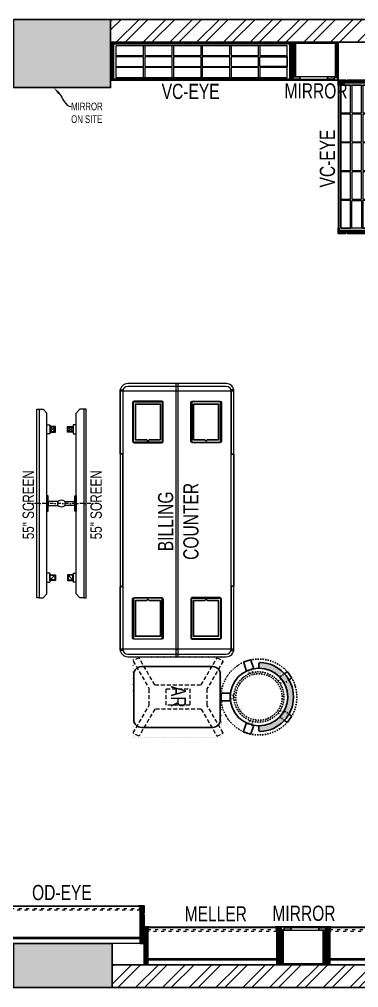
# Model space of a CAD drawing. Header units: feet. Extents: x 9573997 to 9587343, y -6771889 to -6765509.
# Drawn here: x 9580752 to 9582989, y -6771889 to -6765509 of the extents above; entities that cross this region are included whole.
import ezdxf
from ezdxf import colors
from ezdxf.entities.mleader import LeaderData, LeaderLine
from ezdxf.math import Vec2, Vec3

# ---------------------------------------------------------------- set-up
doc = ezdxf.new("R2010")
doc.units = ezdxf.units.FT
doc.header["$LTSCALE"] = 33
doc.header["$MEASUREMENT"] = 0
for name, pattern in [('ACAD_ISO03W100', [30, 12, -18]), ('DASHDOT2', [0.5, 0.25, -0.125, 0, -0.125]), ('DOT', [0.25, 0, -0.25]), ('HIDDEN2', [4.7624999999999975, 3.174999999999998, -1.587499999999999]), ('HIDDENX2', [0.75, 0.5, -0.25])]:
    doc.linetypes.add(name, pattern=pattern)
doc.layers.add('A-WALL', color=1, linetype='Continuous')
doc.layers.add('column', color=10, linetype='Continuous')
for name, color, linetype, lineweight in [('A-WALL HATCH', 251, 'Continuous', 5), ('column hatch', 5, 'Continuous', 0), ('HATCH', 9, 'Continuous', 9), ('LENS-TEXT', 31, 'Continuous', 5), ('LENS_DIMENSION', 193, 'Continuous', 0), ('LENS_TEXT', 31, 'Continuous', 5), ('LK-EQPMT', 3, 'Continuous', 18), ('LK-FF&E FLOOR', 1, 'Continuous', 9), ('LK-FF&E WALL', 1, 'Continuous', 9), ('LK-IT', 3, 'Continuous', 18), ('LN-ELEVATION-1', 81, 'Continuous', 25), ('LN-ELEVATION-2', 103, 'Continuous', 20), ('LN-ELEVATION-3', 125, 'Continuous', 18), ('LN-ELEVATION-4', 145, 'Continuous', 13), ('LN-HATCH', 251, 'Continuous', 0), ('PLANO-TXT', 252, 'Continuous', 5)]:
    doc.layers.add(name, color=color, linetype=linetype, lineweight=lineweight)
doc.styles.add('LK TXT', font='GILC____.TTF', dxfattribs={"height": 100})
doc.styles.get("Standard").update_dxf_attribs({"font": 'GILC____.TTF'})
pattern_1 = [(45, (4208834.246730669, 1706614.740126447), (-4.490128060534575, 4.490128060534575), [])]
pattern_2 = [(45, (4209134.246730668, 1706614.740126447), (-4.490128060534575, 4.490128060534575), [])]
pattern_3 = [(45, (7858054.083674966, 3504049.203216764), (-4.490128060534575, 4.490128060534575), [])]
pattern_4 = [(45, (7858558.917008298, 3503823.203216763), (-4.490128060534575, 4.490128060534575), [])]

# ---------------------------------------------------------------- blocks, each defined once
blk = doc.blocks.new('A$Cc8652d2b')
at = {"layer": 'A-WALL HATCH'}
h = blk.add_hatch(dxfattribs=at)
h.set_pattern_fill('ANSI32', color=256, scale=333)
h.set_pattern_definition([(45, (-4178442.682982177, 5460832.991610223), (-88.29995930067012, 88.29995930067012), []), (45, (-4178383.816342742, 5460832.991610223), (-88.29995930067012, 88.29995930067012), [])])
h.paths.add_polyline_path([(-12070, 150), (-6630, 150), (-6630, 0), (-12070, 0)])
h.paths.add_polyline_path([(-5980, 150), (-520, 150), (-520, 0), (-5980, 0)])
h.paths.add_polyline_path([(-150, 290), (0, 290), (0, 5960), (-150, 5960)])
h.paths.add_polyline_path([(-530, 6380), (-5990, 6380), (-5990, 6230), (-530, 6230)])
h.paths.add_polyline_path([(-6630, 6230), (-12090, 6230), (-12090, 6380), (-6630, 6380)])
at = {"layer": 'column hatch'}
h = blk.add_hatch(color=251, dxfattribs=at)
h.dxf.hatch_style = 1
h.paths.add_polyline_path([(-12090, 6380.000000000931), (-12550, 6380.000000000931), (-12550, 5440), (-12090, 5440)])
h.paths.add_polyline_path([(-12545, 285), (-12070, 285), (-12070, 0), (-12545, 0)])
h.paths.add_polyline_path([(-6630, 6380), (-5990, 6380), (-5990, 5930), (-6630, 5930)])
h.paths.add_polyline_path([(-6630, 290), (-5980, 290), (-5980, 0), (-6630, 0)])
h.paths.add_polyline_path([(-530, 6380), (0, 6380), (0, 5960), (-530, 5960)])
h.paths.add_polyline_path([(-519.9999999995343, 290), (0, 290), (0, 0), (-519.9999999995343, 0)])
at = {"layer": 'A-WALL'}
for points in [[(-530, 6380), (-5990, 6380), (-5990, 6230), (-530, 6230)], [(-5980, 150), (-520, 150), (-520, 0), (-5980, 0)]]:
    blk.add_lwpolyline(points, close=True, dxfattribs=at)
at = {"layer": 'column'}
for points in [[(-6630, 6380), (-5990, 6380), (-5990, 5930), (-6630, 5930)], [(-6630, 290), (-5980, 290), (-5980, 0), (-6630, 0)]]:
    blk.add_lwpolyline(points, close=True, dxfattribs=at)
blk = doc.blocks.new('JJ SH 900')
at = {"layer": 'LN-HATCH', "ltscale": 0.5}
h = blk.add_hatch(dxfattribs=at)
h.set_pattern_fill('ANSI31', color=256, scale=50)
h.set_pattern_definition([(45, (0, 0), (-4.419417382415921, 4.419417382415921), [])])
h.paths.add_polyline_path([(-911.7948143622632, 1.45519e-11), (-911.7948143622632, -189.9999999999854), (-905.7948143622637, -189.9999999999854), (-905.7948143622637, -199.9999999999854), (-911.7948143622632, -199.9999999999854), (-911.7948143622632, -243.9999999999855), (-886.7948143622632, -243.9999999999855), (-886.7948143622632, 1.45519e-11)])
h = blk.add_hatch(dxfattribs=at)
h.set_pattern_fill('ANSI31', color=256, scale=2)
h.set_pattern_definition(pattern_1)
h.paths.add_polyline_path([(-11.79481436226342, 1.45519e-11), (-11.79481436226342, -189.9999999999854), (-17.79481436226342, -189.9999999999854), (-17.79481436226342, -199.9999999999854), (-11.79481436226342, -199.9999999999854), (-11.79481436226342, -243.9999999999855), (-36.79481436226343, -243.9999999999855), (-36.79481436226343, 1.45519e-11)])
h = blk.add_hatch(dxfattribs=at)
h.set_pattern_fill('ANSI31', color=256, scale=2)
h.set_pattern_definition(pattern_2)
h.paths.add_polyline_path([(-36.79481436224887, -40), (-886.7948143622632, -39.99999999998546), (-886.7948143622632, -33.99999999998545), (-36.79481436224887, -34)])
h = blk.add_hatch(dxfattribs=at)
h.set_pattern_fill('ANSI31', color=256, scale=2)
h.set_pattern_definition(pattern_2)
h.paths.add_polyline_path([(-876.7948143622632, -243.9999999999855), (-876.7948143622632, -249.9999999999854), (-911.7948143622632, -249.9999999999854), (-911.7948143622632, -243.9999999999855)])
h = blk.add_hatch(dxfattribs=at)
h.set_pattern_fill('ANSI31', color=256, scale=2)
h.set_pattern_definition(pattern_1)
h.paths.add_polyline_path([(-46.79481436226342, -243.9999999999855), (-46.79481436226342, -249.9999999999854), (-11.79481436226342, -249.9999999999854), (-11.79481436226342, -243.9999999999855)])
at = {"layer": 'LN-ELEVATION-1', "ltscale": 0.5}
for points in [[(-911.7948143622632, 1.45519e-11), (-911.7948143622632, -189.9999999999854), (-905.7948143622637, -189.9999999999854), (-905.7948143622637, -199.9999999999854), (-911.7948143622632, -199.9999999999854), (-911.7948143622632, -243.9999999999855), (-886.7948143622632, -243.9999999999855), (-886.7948143622632, 1.45519e-11)], [(-11.79481436226342, 1.45519e-11), (-11.79481436226342, -189.9999999999854), (-17.79481436226342, -189.9999999999854), (-17.79481436226342, -199.9999999999854), (-11.79481436226342, -199.9999999999854), (-11.79481436226342, -243.9999999999855), (-36.79481436226343, -243.9999999999855), (-36.79481436226343, 1.45519e-11)], [(-36.79481436226343, -39.99999999998546), (-886.7948143622632, -39.99999999998546), (-886.7948143622632, -33.99999999998545), (-36.79481436226343, -33.99999999998545)], [(-876.7948143622632, -243.9999999999855), (-876.7948143622632, -249.9999999999854), (-911.7948143622632, -249.9999999999854), (-911.7948143622632, -243.9999999999855)], [(-46.79481436226342, -243.9999999999855), (-46.79481436226342, -249.9999999999854), (-11.79481436226342, -249.9999999999854), (-11.79481436226342, -243.9999999999855)]]:
    blk.add_lwpolyline(points, close=True, dxfattribs=at)
at = {"layer": 'LN-ELEVATION-3', "ltscale": 0.5}
for p, q in [((-886.7948143622632, 1.45519e-11), (-36.79481436226343, 1.45519e-11)), ((-876.7948143622632, -243.9999999999855), (-46.79481436226342, -243.9999999999855)), ((-46.79481436226342, -249.9999999999854), (-876.7948143622632, -249.9999999999854))]:
    blk.add_line(p, q, dxfattribs=at)
at = {"layer": 'LN-ELEVATION-4', "linetype": 'ACAD_ISO03W100', "ltscale": 0.05}
blk.add_lwpolyline([(-886.7948143622632, -219.9999999999854), (-36.79481436226343, -219.9999999999854), (-36.79481436226343, -231.9999999999855), (-886.7948143622632, -231.9999999999855)], close=True, dxfattribs=at)
blk = doc.blocks.new('VC HD 1200')
at = {"layer": 'LN-HATCH', "ltscale": 0.5}
h = blk.add_hatch(dxfattribs=at)
h.set_pattern_fill('ANSI31', color=256, scale=2)
h.set_pattern_definition([(45, (3760859.752907088, 1795248.935917533), (-4.490128060534575, 4.490128060534575), [])])
h.paths.add_polyline_path([(-1200, 250), (-1200, 60), (-1194, 60), (-1194, 50), (-1200, 50), (-1200, 6), (-1182, 6), (-1182, 250)])
h = blk.add_hatch(dxfattribs=at)
h.set_pattern_fill('ANSI31', color=256, scale=2)
h.set_pattern_definition(pattern_3)
h.paths.add_polyline_path([(0, 250), (0, 60), (-6, 60), (-6, 50), (0, 50), (0, 6), (-18, 6), (-18, 250)])
h = blk.add_hatch(dxfattribs=at)
h.set_pattern_fill('ANSI31', color=256, scale=2)
h.set_pattern_definition([(45, (7858047.083674965, 3504049.203216764), (-4.490128060534575, 4.490128060534575), [])])
h.paths.add_polyline_path([(-1165, 6), (-1165, 0), (-1200, 0), (-1200, 6)])
h = blk.add_hatch(dxfattribs=at)
h.set_pattern_fill('ANSI31', color=256, scale=2)
h.set_pattern_definition(pattern_3)
h.paths.add_polyline_path([(-28, 6), (-28, 0), (0, 0), (0, 6)])
at = {"layer": 'LN-ELEVATION-1', "ltscale": 0.5}
for points in [[(-1200, 250), (-1200, 60), (-1194, 60), (-1194, 50), (-1200, 50), (-1200, 6), (-1182, 6), (-1182, 250)], [(-18, 238), (-1182, 238), (-1182, 244), (-18, 244)], [(0, 250), (0, 60), (-6, 60), (-6, 50), (0, 50), (0, 6), (-18, 6), (-18, 250)], [(-1165, 6), (-1165, 0), (-1200, 0), (-1200, 6)], [(-35, 6), (-35, 0), (0, 0), (0, 6)]]:
    blk.add_lwpolyline(points, close=True, dxfattribs=at)
at = {"layer": 'LN-ELEVATION-3', "ltscale": 0.5}
for p, q in [((-1182, 250), (-18, 250)), ((-1165, 6), (-35, 6)), ((-35, 0), (-1165, 0))]:
    blk.add_line(p, q, dxfattribs=at)
for points in [[(-1165.000000000465, 226), (-35, 226), (-35, 18), (-1165.000000000465, 18)], [(-1165.000000000465, 226), (-983.3333333334886, 226), (-983.3333333334886, 162), (-1165.000000000465, 162)], [(-975.3333333334886, 226), (-793.6666666665112, 226), (-793.6666666665112, 162), (-975.3333333334886, 162)], [(-785.6666666665112, 226), (-603.9999999995342, 226), (-603.9999999995342, 162), (-785.6666666665112, 162)], [(-595.9999999995342, 226), (-414.3333333325572, 226), (-414.3333333325572, 162), (-595.9999999995342, 162)], [(-406.3333333325572, 226), (-224.6666666655801, 226), (-224.6666666655801, 162), (-406.3333333325572, 162)], [(-216.6666666655801, 226), (-34.99999999860302, 226), (-34.99999999860302, 162), (-216.6666666655801, 162)], [(-1165.000000000465, 90), (-983.3333333334886, 90), (-983.3333333334886, 154), (-1165.000000000465, 154)], [(-975.3333333334886, 154), (-793.6666666665112, 154), (-793.6666666665112, 90), (-975.3333333334886, 90)], [(-785.6666666665112, 154), (-603.9999999995342, 154), (-603.9999999995342, 90), (-785.6666666665112, 90)], [(-595.9999999995342, 154), (-414.3333333325572, 154), (-414.3333333325572, 90), (-595.9999999995342, 90)], [(-406.3333333325572, 154), (-224.6666666655801, 154), (-224.6666666655801, 90), (-406.3333333325572, 90)], [(-216.6666666655801, 154), (-34.99999999860302, 154), (-34.99999999860302, 90), (-216.6666666655801, 90)], [(-1165.000000000465, 82), (-983.3333333334886, 82), (-983.3333333334886, 18), (-1165.000000000465, 18)], [(-975.3333333334886, 82), (-793.6666666665112, 82), (-793.6666666665112, 18), (-975.3333333334886, 18)], [(-785.6666666665112, 82), (-603.9999999995342, 82), (-603.9999999995342, 18), (-785.6666666665112, 18)], [(-595.9999999995342, 82), (-414.3333333325572, 82), (-414.3333333325572, 18), (-595.9999999995342, 18)], [(-406.3333333325572, 82), (-224.6666666655801, 82), (-224.6666666655801, 18), (-406.3333333325572, 18)], [(-216.6666666655801, 82), (-34.99999999860302, 82), (-34.99999999860302, 18), (-216.6666666655801, 18)]]:
    blk.add_lwpolyline(points, close=True, dxfattribs=at)
blk = doc.blocks.new('MIRROR')
at = {"layer": 'LN-HATCH', "ltscale": 0.5}
h = blk.add_hatch(dxfattribs=at)
h.set_pattern_fill('ANSI31', color=256, scale=2)
h.set_pattern_definition([(45, (4060433.741624544, 1708720.786904081), (-4.490128060534575, 4.490128060534575), [])])
h.paths.add_polyline_path([(212.944788963403, 101.3407590774622), (230.944788963403, 101.3407590774622), (230.944788963403, -127.6592409225377), (212.944788963403, -127.6592409225377)])
h.paths.add_polyline_path([(230.944788963403, 95.34075907746227), (494.9447889634027, 95.34075907746227), (494.9447889634027, 101.3407590774622), (230.944788963403, 101.3407590774622)])
h.paths.add_polyline_path([(512.9447889634027, 101.3407590774622), (494.9447889634027, 101.3407590774622), (494.9447889634027, -127.6592409225377), (512.9447889634027, -127.6592409225377)])
at = {"layer": 'Defpoints'}
blk.add_lwpolyline([(512.9447889634027, 101.3407590774622), (212.944788963403, 101.3407590774622), (212.944788963403, -148.6592409225377), (512.9447889634027, -148.6592409225377)], close=True, dxfattribs=at)
at = {"layer": 'LN-ELEVATION-1'}
for points in [[(212.944788963403, 101.3407590774622), (230.944788963403, 101.3407590774622), (230.944788963403, -127.6592409225377), (212.944788963403, -127.6592409225377)], [(230.944788963403, 95.34075907746227), (494.9447889634027, 95.34075907746227), (494.9447889634027, 101.3407590774622), (230.944788963403, 101.3407590774622)], [(512.9447889634027, 101.3407590774622), (494.9447889634027, 101.3407590774622), (494.9447889634027, -127.6592409225377), (512.9447889634027, -127.6592409225377)], [(259.944788963403, -141.6592409225377), (259.944788963403, -127.6592409225377), (214.944788963403, -127.6592409225377), (214.944788963403, -148.6592409225377), (223.944788963403, -148.6592409225377), (223.944788963403, -147.1592409225377), (216.444788963403, -147.1592409225377), (216.444788963403, -141.6592409225377)], [(442.944788963403, -141.6592409225377), (442.944788963403, -127.6592409225377), (487.9447889634028, -127.6592409225377), (487.9447889634028, -148.6592409225377), (478.9447889634026, -148.6592409225377), (478.9447889634026, -147.1592409225377), (486.4447889634027, -147.1592409225377), (486.4447889634027, -141.6592409225377)], [(504.944788963403, -148.6592409225377), (504.944788963403, -147.1592409225377), (509.444788963403, -147.1592409225377), (509.444788963403, -129.1592409225377), (487.9447889634028, -129.1592409225377), (487.9447889634028, -127.6592409225377), (510.9447889634028, -127.6592409225377), (510.9447889634028, -148.6592409225377)]]:
    blk.add_lwpolyline(points, close=True, dxfattribs=at)
at = {"layer": 'LN-ELEVATION-2', "color": 4, "lineweight": 0}
blk.add_lwpolyline([(216.444788963403, -141.6592409225377), (486.4447889634027, -141.6592409225377), (486.4447889634027, -147.1592409225377), (216.444788963403, -147.1592409225377)], close=True, dxfattribs=at)
at = {"layer": 'LN-ELEVATION-2'}
blk.add_lwpolyline([(259.944788963403, -141.6592409225377), (442.944788963403, -141.6592409225377), (442.944788963403, -127.6592409225377), (259.944788963403, -127.6592409225377)], close=True, dxfattribs=at)
at = {"layer": 'LN-ELEVATION-4', "ltscale": 0.5}
blk.add_line((478.9447889634026, -148.6592409225377), (223.944788963403, -148.6592409225377), dxfattribs=at)
blk = doc.blocks.new('VC HD 1010')
at = {"layer": 'LN-HATCH', "ltscale": 0.5}
h = blk.add_hatch(dxfattribs=at)
h.set_pattern_fill('ANSI31', color=256, scale=2)
h.set_pattern_definition([(45, (3761554.586240421, 1795022.935917533), (-4.490128060534575, 4.490128060534575), [])])
h.paths.add_polyline_path([(-505.166666666977, 24), (-505.166666666977, -166), (-499.1666666669771, -166), (-499.1666666669771, -176), (-505.166666666977, -176), (-505.166666666977, -220), (-487.1666666669772, -220), (-487.1666666669772, 24)])
h = blk.add_hatch(dxfattribs=at)
h.set_pattern_fill('ANSI31', color=256, scale=2)
h.set_pattern_definition(pattern_4)
h.paths.add_polyline_path([(504.8333333330228, 24), (504.8333333330228, -166), (498.8333333330228, -166), (498.8333333330228, -176), (504.8333333330228, -176), (504.8333333330228, -220), (486.8333333330228, -220), (486.8333333330228, 24)])
h = blk.add_hatch(dxfattribs=at)
h.set_pattern_fill('ANSI31', color=256, scale=2)
h.set_pattern_definition([(45, (7858741.917008297, 3503823.203216763), (-4.490128060534575, 4.490128060534575), [])])
h.paths.add_polyline_path([(-470.1666666669772, -220), (-470.1666666669772, -226), (-505.166666666977, -226), (-505.166666666977, -220)])
h = blk.add_hatch(dxfattribs=at)
h.set_pattern_fill('ANSI31', color=256, scale=2)
h.set_pattern_definition(pattern_4)
h.paths.add_polyline_path([(476.8333333330228, -220), (476.8333333330228, -226), (511.8333333330228, -226), (511.8333333330228, -220)])
at = {"layer": 'LN-ELEVATION-1', "ltscale": 0.5}
for points in [[(-505.166666666977, 24), (-505.166666666977, -166), (-499.1666666669771, -166), (-499.1666666669771, -176), (-505.166666666977, -176), (-505.166666666977, -220), (-487.1666666669772, -220), (-487.1666666669772, 24)], [(486.8333333330228, 12), (-487.1666666669772, 12), (-487.1666666669772, 18), (486.8333333330228, 18)], [(504.8333333330228, 24), (504.8333333330228, -166), (498.8333333330228, -166), (498.8333333330228, -176), (504.8333333330228, -176), (504.8333333330228, -220), (486.8333333330228, -220), (486.8333333330228, 24)], [(-470.1666666669772, -220), (-470.1666666669772, -226), (-505.166666666977, -226), (-505.166666666977, -220)], [(469.8333333330228, -220), (469.8333333330228, -226), (504.8333333330228, -226), (504.8333333330228, -220)]]:
    blk.add_lwpolyline(points, close=True, dxfattribs=at)
at = {"layer": 'LN-ELEVATION-2', "ltscale": 0.5}
blk.add_lwpolyline([(470.1666666674428, 0), (-470.1666666674428, 0), (-470.1666666674428, -208), (470.1666666674428, -208)], close=True, dxfattribs=at)
at = {"layer": 'LN-ELEVATION-3', "ltscale": 0.5}
for p, q in [((-487.1666666669772, 24), (486.8333333330228, 24)), ((-470.1666666669772, -220), (469.8333333330228, -220)), ((469.8333333330228, -226), (-470.1666666669772, -226))]:
    blk.add_line(p, q, dxfattribs=at)
for points in [[(-470.1666666674428, 0), (-288.5000000004657, 0), (-288.5000000004657, -64), (-470.1666666674428, -64)], [(-280.5000000004657, 0), (-98.83333333348855, 0), (-98.83333333348855, -64), (-280.5000000004657, -64)], [(-90.83333333348855, 0), (90.83333333348855, 0), (90.83333333348855, -64), (-90.83333333348855, -64)], [(98.83333333348855, 0), (280.5000000004657, 0), (280.5000000004657, -64), (98.83333333348855, -64)], [(288.5000000004657, 0), (470.1666666674428, 0), (470.1666666674428, -64), (288.5000000004657, -64)], [(-470.1666666674428, -136), (-288.5000000004657, -136), (-288.5000000004657, -72), (-470.1666666674428, -72)], [(-280.5000000004657, -72), (-98.83333333348855, -72), (-98.83333333348855, -136), (-280.5000000004657, -136)], [(-90.83333333348855, -72), (90.83333333348855, -72), (90.83333333348855, -136), (-90.83333333348855, -136)], [(98.83333333348855, -72), (280.5000000004657, -72), (280.5000000004657, -136), (98.83333333348855, -136)], [(288.5000000004657, -72), (470.1666666674428, -72), (470.1666666674428, -136), (288.5000000004657, -136)], [(-470.1666666674428, -144), (-288.5000000004657, -144), (-288.5000000004657, -208), (-470.1666666674428, -208)], [(-280.5000000004657, -144), (-98.83333333348855, -144), (-98.83333333348855, -208), (-280.5000000004657, -208)], [(-90.83333333348855, -144), (90.83333333348855, -144), (90.83333333348855, -208), (-90.83333333348855, -208)], [(98.83333333348855, -144), (280.5000000004657, -144), (280.5000000004657, -208), (98.83333333348855, -208)], [(288.5000000004657, -144), (470.1666666674428, -144), (470.1666666674428, -208), (288.5000000004657, -208)]]:
    blk.add_lwpolyline(points, close=True, dxfattribs=at)
blk = doc.blocks.new('I-PAD Frame')
at = {"color": 3, "linetype": 'Continuous'}
blk.add_lwpolyline([(357868.7410323084, -232321.1361381283), (358122.7410323085, -232321.1361381283, 0.4142135623713902), (358132.7410323086, -232311.1361381283), (358132.7410323086, -232129.1361381283, 0.4142135623713902), (358122.7410323085, -232119.1361381283), (357868.7410323084, -232119.1361381283, 0.4142135623713902), (357858.7410323085, -232129.1361381283), (357858.7410323085, -232311.1361381283, 0.4142135623713902)], format="xyb", close=True, dxfattribs=at)
at = {"color": 3, "linetype": 'Continuous', "lineweight": 25}
blk.add_lwpolyline([(358113.2410323085, -232229.6755301424), (358113.2410323085, -232302.1361381283), (357878.2410323086, -232302.1361381283), (357878.2410323086, -232138.1361381283), (358113.2410323085, -232138.1361381283), (358113.2410323085, -232210.5967461141, 0.3275382217372251), (358114.6410323081, -232212.5046245168, -0.733799385757267), (358114.6410323086, -232227.7676517396, 0.3275382217372252)], format="xyb", close=True, dxfattribs=at)
blk = doc.blocks.new('Billing Counter 1800')
at = {"color": 5, "linetype": 'HIDDENX2', "ltscale": 0.025}
for p, q in [((-849.9999978118577, -374.9978339364752), (-850.0000002956948, 375)), ((849.9999976539983, -374.9978339364752), (850.0000001378356, 375))]:
    blk.add_line(p, q, dxfattribs=at)
at = {"color": 0, "linetype": 'Continuous'}
for p, q in [((850, 375), (-850, 375)), ((900, -325), (900, 325)), ((-850, -375), (850, -375))]:
    blk.add_line(p, q, dxfattribs=at)
at = {"color": 2, "linetype": 'Continuous'}
blk.add_line((849, -375), (849.9999976539983, -374.9978339364752), dxfattribs=at)
at = {"color": 2, "linetype": 'HIDDENX2', "ltscale": 0.025}
for points in [[(-857.9999984272289, 375), (-437.4115580061916, 375), (-437.4115580851212, 358), (-857.9999985061586, 358)], [(435.3333326776046, 375), (-435.2551077436656, 375), (-435.2551076647359, 358), (435.3333327565342, 358)], [(437.3333327565342, 375), (857.9217731775715, 375), (857.9217730986419, 358), (437.3333326776046, 358)], [(-857.9999984272289, -375), (-437.4115580061916, -375), (-437.4115580851212, -358), (-857.9999985061586, -358)], [(435.3333326776046, -375), (-435.2551077436656, -375), (-435.2551076647359, -358), (435.3333327563014, -358)], [(437.3333327563013, -375), (857.9217731775715, -375), (857.9217730986419, -358), (437.3333326776046, -358)]]:
    blk.add_lwpolyline(points, close=True, dxfattribs=at)
at = {"color": 5, "linetype": 'Continuous'}
for points in [[(-780.9166655030566, 97.25000000000001), (-513.9166655030567, 97.25000000000001), (-513.9166655030567, 286.25), (-780.9166655030566, 286.25)], [(780.9166655030566, 97.25000000000001), (513.9166655030567, 97.25000000000001), (513.9166655030567, 286.25), (780.9166655030566, 286.25)], [(-780.9166655030566, -97.25000000000001), (-513.9166655030567, -97.25000000000001), (-513.9166655030567, -286.25), (-780.9166655030566, -286.25)], [(780.9166655030566, -97.25000000000001), (513.9166655030567, -97.25000000000001), (513.9166655030567, -286.25), (780.9166655030566, -286.25)]]:
    blk.add_lwpolyline(points, close=True, dxfattribs=at)
at = {"color": 5, "linetype": 'HIDDENX2', "ltscale": 0.025}
blk.add_lwpolyline([(850, 8.5), (-850, 8.5), (-850, -8.5), (850, -8.5)], close=True, dxfattribs=at)
at = {"color": 0, "linetype": 'Continuous'}
for centre, radius, start, end in [((-850, 325), 50.0000000000291, 90, 180), ((849.999999999767, 325), 50.00000000005822, 0, 90), ((849.999999999767, -325), 50.0000000000291, 270, 0)]:
    blk.add_arc(centre, radius, start, end, dxfattribs=at)
at = {"layer": 'LN-ELEVATION-2'}
blk.add_line((-900, 325), (-900, -325), dxfattribs=at)
for points in [[(850, 375), (-850, 375, 0.4142135623725836), (-900, 325), (-900, -325, 0.4142135623725836), (-850, -375), (850, -375, 0.4142135623725837), (900, -325), (900, 325, 0.4142135623725836)], [(850, 357), (-850, 357, 0.4142135623730951), (-882, 325), (-882, -325, 0.4142135623730951), (-850, -357), (850, -357, 0.4142135623730951), (882, -325), (882, 325, 0.4142135623730951)]]:
    blk.add_lwpolyline(points, format="xyb", close=True, dxfattribs=at)
blk.add_lwpolyline([(-900, -8.5), (900, -8.5), (900, 8.5), (-900, 8.5)], close=True, dxfattribs=at)
blk.add_arc((-850, -325), 50.00000000005822, 180, 270, dxfattribs=at)
at = {"color": 2, "linetype": 'Continuous', "xscale": -1, "rotation": 180}
blk.add_blockref('I-PAD Frame', (-358643.1576978308, -232028.3861380983), dxfattribs=at)
at = {"color": 2, "linetype": 'Continuous', "rotation": 180}
blk.add_blockref('I-PAD Frame', (358643.1576977922, -232028.3861381579), dxfattribs=at)
at = {"color": 2, "linetype": 'Continuous'}
blk.add_blockref('I-PAD Frame', (-358643.1576978113, 232028.3861381281), dxfattribs=at)
at = {"color": 2, "linetype": 'Continuous', "xscale": -1}
blk.add_blockref('I-PAD Frame', (358643.1576978117, 232028.3861381281), dxfattribs=at)
at = {"layer": 'LENS-TEXT', "color": 0, "linetype": 'Continuous', "ltscale": 3, "insert": (-7.865375894587486, -8.871815700083971), "char_height": 100, "attachment_point": 5, "style": 'LK TXT'}
blk.add_mtext_dynamic_manual_height_columns('BILLING COUNTER', width=353.0555573365615, gutter_width=0.5, heights=[0], dxfattribs=at)
blk = doc.blocks.new('AR')
at = {"layer": 'LN-ELEVATION-2', "linetype": 'DOT', "lineweight": 25}
blk.add_lwpolyline([(0, 13.41378593863919), (530, 13.41378593863919), (530, 593.4137859386392), (0, 593.4137859386392)], close=True, dxfattribs=at)
at = {"layer": 'LN-ELEVATION-2', "lineweight": 25}
blk.add_lwpolyline([(465, 68.22063546301797), (465, 538.2206354630179, 0.4142135623730951), (415, 588.2206354630177), (115, 588.2206354630177, 0.4142135623730951), (65, 538.2206354630179), (65, 68.22063546301797, 0.4142135623730951), (115, 18.22063546301797), (415, 18.22063546301797, 0.4142135623730951)], format="xyb", close=True, dxfattribs=at)
at = {"layer": 'LN-ELEVATION-4', "linetype": 'HIDDEN2', "ltscale": 0.25}
for points in [[(185.8456009030342, 448.8780772723258), (5.888936847448348, 554.0078910568263), (28.48512306064368, 593.350836840691), (211.0874861851335, 486.6754184374586)], [(344.154399111867, 448.8780772762837), (524.1110631600021, 554.0078910947777), (501.5148769393563, 593.3508368753828), (318.9125138223171, 486.6754184374586)], [(185.8456009030342, 144.472759603057), (185.8456009030342, 448.8780772723258)], [(211.0874861851335, 486.6754184376913), (318.9125138223171, 486.6754184376913)], [(344.154399111867, 448.8780772762837), (344.154399111867, 144.4727595990989)], [(185.8456009030342, 144.472759603057), (5.888936847448348, 39.34294581855647), (28.48512306064368, 3.46917659e-08), (211.0874861851335, 106.6754184379242)], [(344.154399111867, 144.4727595990989), (524.1110631600021, 39.34294578060508), (501.5148769393563, 0), (318.9125138223171, 106.6754184379242)], [(318.9125138223171, 106.6754184376914), (211.0874861851335, 106.6754184376914)]]:
    blk.add_lwpolyline(points, dxfattribs=at)
blk.add_lwpolyline([(210.8456009030342, 373.9866790841333), (319.154399111867, 373.9866790841333), (319.154399111867, 219.3641577917151), (210.8456009030342, 219.3641577917151)], close=True, dxfattribs=at)
blk = doc.blocks.new('DR STOOL')
at = {"layer": 'HATCH'}
h = blk.add_hatch(dxfattribs=at)
h.set_pattern_fill('ANSI36', color=250, angle=-90.00000000000001)
h.set_pattern_definition([(315, (-227.8099174643867, 917.3997257252777), (6.173926083235043, -1.683798022700468), [7.9375, -1.587499999999999, 0, -1.587499999999999])])
edge = h.paths.add_edge_path()
edge.add_line((-190.0000000041909, 4.511094e-10), (-218.6899174675346, 4.511094e-10))
edge.add_arc((-218.6899174670689, 9.120000000388245), 9.119999999940092, 177.6119845363388, 269.9999999996136, ccw=False)
edge.add_arc((-1.8626451e-09, 3.565219e-10), 228.000000002257, 2.3880154632688004, 177.6119845367313, ccw=False)
edge.add_arc((218.6899174633436, 9.120000000497384), 9.120000000051716, -90.00000000034493, 2.3880154629299, ccw=False)
edge.add_line((218.6899174633436, 4.511094e-10), (190, 4.511094e-10))
edge.add_arc((-1.8626451e-09, 4.511094e-10), 190.000000001979, -1.27e-14, 180)
at = {"layer": 'LN-ELEVATION-1', "color": 1, "ltscale": 100}
for p, q in [((-128.6221585394814, 215.4841044476634), (-165.2704676063731, 189.0243927398114)), ((-124.7228340068832, 214.8545704018979), (-128.6221585394814, 215.4841044476634)), ((-112.6981821293011, 198.1996966340157), (-124.7228340068832, 214.8545704018979)), ((124.7553772013634, 214.9803744515593), (112.5488144652918, 198.2845540212292)), ((128.7014972954057, 215.5933048763618), (124.7553772013634, 214.9803744515593)), ((128.7014972954057, 215.5933048763618), (124.7553772013634, 214.9803744515593)), ((165.1911288509145, 188.915192311113), (128.7014972954057, 215.5933048763618)), ((165.1911288509145, 188.915192311113), (128.7014972954057, 215.5933048763618)), ((-165.2704676063731, 189.0243927398114), (-165.9069543029182, 185.0820035930228)), ((-165.9069543029182, 185.0820035930228), (-153.8003208162263, 168.3135803133482)), ((153.6734594982117, 168.4294150282658), (165.7973639420234, 185.0121775862135)), ((165.7973639420234, 185.0121775862135), (165.1911288509145, 188.915192311113)), ((165.7973639420234, 185.0121775862135), (165.1911288509145, 188.915192311113)), ((-242.9550312487409, -52.24013893969095), (-244.7482102331705, -55.75945052818861)), ((-244.7482102331705, -55.75945052818861), (-230.7800458371639, -98.74904560100549)), ((-191.2928382232785, -35.45407700946089), (-242.9550312487409, -52.24013893969095)), ((-187.9259491492994, -37.1695928365807), (-191.2928382232785, -35.45407700946089)), ((-184.1424400564283, -48.81403796559607), (-187.9259491492994, -37.1695928365807)), ((188.0651108901948, -36.96233201187715), (184.0504167033359, -49.19388854173303)), ((191.3981811110861, -35.27656588272658), (188.0651108901948, -36.96233201187715)), ((243.0100176925771, -52.21682526778022), (191.3981811110861, -35.27656588272658)), ((230.715890809428, -98.7280946081737), (244.8123673382215, -55.78040257930116)), ((244.8123673382215, -55.78040257930116), (243.0100176925771, -52.21682526778022)), ((-230.7800458371639, -98.74904560100549), (-227.2218665438704, -100.5620286722478)), ((-227.2218665438704, -100.5620286722478), (-175.5596735184081, -83.7759667420105)), ((-173.8639617776498, -80.4479453730819), (-177.8421125086024, -68.2044548037811)), ((-175.5596735184081, -83.7759667420105), (-173.8639617776498, -80.4479453730819)), ((177.6922140880488, -68.56540505095472), (173.8739495249465, -80.1985000452405)), ((173.8739495249465, -80.1985000452405), (175.5794035866856, -83.5704969359358)), ((175.5794035866856, -83.5704969359358), (227.1912401677109, -100.5107563209894)), ((227.1912401677109, -100.5107563209894), (230.715890809428, -98.7280946081737)), ((-22.72193054761737, -190.2142363802995), (-25.39390889601782, -192.886214728569)), ((-10.47823652112856, -190.2142363802995), (-22.72193054761737, -190.2142363802995)), ((22.78362171910703, -190.2142363802995), (9.910054048988968, -190.2142363802995)), ((25.42475448176265, -192.8553691428751), (22.78362171910703, -190.2142363802995)), ((-25.39390889601782, -192.886214728569), (-25.39390889601782, -247.2070584567482)), ((-25.39390889601782, -247.2070584567482), (-22.60096735274419, -250)), ((-22.60096735274419, -250), (22.60096735274419, -250)), ((22.60096735274419, -250), (25.42475448176265, -247.1762128710543)), ((25.42475448176265, -247.1762128710543), (25.42475448176265, -192.8553691428751))]:
    blk.add_line(p, q, dxfattribs=at)
at = {"layer": 'LN-ELEVATION-1', "linetype": 'DASHDOT2'}
for p, q in [((-92.92521573789418, 170.8129362839827), (-112.6981821293011, 198.1996966340157)), ((112.5488144652918, 198.2845540212292), (92.69529851106927, 171.1294289919315)), ((-153.8003208162263, 168.3135803133482), (-134.1093360339291, 141.0403694751003)), ((-134.1093360339291, 141.0403694751003), (-130.4219571123831, 140.4450534014686)), ((-130.4219571123831, 140.4450534014686), (-119.9844727469608, 147.9808124662595)), ((-119.9844727469608, 147.9808124662595), (-105.3687285655178, 126.9741353208374)), ((-103.4542870586738, 159.9154408004979), (-93.52748446213081, 167.0824927485227)), ((-88.15393704269081, 139.4771787207864), (-103.4542870586738, 159.9154408004979)), ((-93.52748446213081, 167.0824927485227), (-92.92521573789418, 170.8129362839827)), ((103.6608748426661, 159.8406005539291), (88.19885099539533, 139.4487815762331)), ((92.69529851106927, 171.1294289919315), (93.26858203159645, 167.4385604566923)), ((93.26858203159645, 167.4385604566923), (103.6608748426661, 159.8406005539291)), ((105.4096150295809, 126.94019481352), (120.1194891873747, 147.8074627162714)), ((120.1194891873747, 147.8074627162714), (130.0033113472163, 140.5812532722048)), ((130.0033113472163, 140.5812532722048), (133.7372852512635, 141.1612321265929)), ((133.7372852512635, 141.1612321265929), (153.6734594982117, 168.4294150282658)), ((-159.954806596972, -40.49024384317454), (-184.1424400564283, -48.81403796559607)), ((-177.8421125086024, -68.2044548037811), (-153.4148110738024, -60.73628028803068)), ((153.3006618716754, -61.02382378749462), (177.6922140880488, -68.56540505095472)), ((184.0504167033359, -49.19388854173303), (159.8786162491887, -40.79004861696012)), ((-10.92024635523557, -164.6382343793375), (-10.47823652112856, -190.2142363802995)), ((9.910054048988968, -190.2142363802995), (10.35584833659231, -164.674698740353))]:
    blk.add_line(p, q, dxfattribs=at)
at = {"layer": 'LN-ELEVATION-1', "color": 1, "ltscale": 100}
blk.add_lwpolyline([(-190.0000000023283, 0), (-218.6899174656719, 0, -0.4264743413925903), (-227.8019973598421, 9.5, -0.959166304662544), (227.8019973593764, 9.5, -0.4264743413925903), (218.6899174647406, 0), (190.0000000013969, 0)], format="xyb", dxfattribs=at)
at = {"layer": 'LN-ELEVATION-1', "linetype": 'DASHDOT2'}
for radius in [250, 165, 153]:
    blk.add_circle((0, 0), radius, dxfattribs=at)
at = {"layer": 'LN-ELEVATION-1', "color": 1, "ltscale": 100}
blk.add_circle((0, 0), 190, dxfattribs=at)
blk = doc.blocks.new('55INCH')
at = {"layer": 'LK-EQPMT', "ltscale": 12}
for p, q in [((2111558.8162113, 1135690.450573809), (2111583.24744553, 1135690.450467438)), ((2111583.24744553, 1135690.450467438), (2111607.67857339, 1135666.019126837)), ((2111607.678786132, 1134473.881595297), (2111607.67857339, 1135666.019126837)), ((2111607.678233332, 1135587.915183341), (2111627.204219206, 1135587.915098327)), ((2111627.204219206, 1135587.915098327), (2111627.203964163, 1135529.337140705)), ((2111627.203964163, 1135529.337140705), (2111607.67797829, 1135529.337225719)), ((2111627.205367106, 1134610.5634114), (2111607.679381233, 1134610.563496414)), ((2111627.205367106, 1134610.5634114), (2111627.205112064, 1134551.985453778)), ((2111607.679126189, 1134551.985538793), (2111627.205112064, 1134551.985453778)), ((2111558.8162113, 1134449.45057381), (2111583.247445532, 1134449.450467438)), ((2111583.247445532, 1134449.450467438), (2111607.678786132, 1134473.881595297))]:
    blk.add_line(p, q, dxfattribs=at)
at = {"layer": 'LK-EQPMT'}
for p, q in [((2111661.614206139, 1135573.919317673), (2111631.027374502, 1135543.33275238)), ((2111661.614072967, 1135543.332619208), (2111631.027507674, 1135573.919450845)), ((2111661.615356252, 1134597.075782953), (2111631.028524615, 1134566.48921766))]:
    blk.add_line(p, q, dxfattribs=at)
at = {"layer": 'LK-EQPMT', "ltscale": 12}
blk.add_lwpolyline([(2111542.593620929, 1135690.450644441), (2111558.8162113, 1135690.450573809), (2111558.8162113, 1134449.45057381), (2111542.593620929, 1134449.450644441)], close=True, dxfattribs=at)
at = {"layer": 'LK-EQPMT'}
for points in [[(2111627.204187012, 1135577.742804799), (2111627.204020548, 1135539.509431718), (2111665.437393629, 1135539.509265254), (2111665.437560093, 1135577.742638335)], [(2111631.027507674, 1135573.919450845), (2111631.027374502, 1135543.33275238), (2111661.614072967, 1135543.332619208), (2111661.614206139, 1135573.919317673)], [(2111627.20517066, 1134562.665896998), (2111627.205337125, 1134600.89927008), (2111665.438710206, 1134600.899103615), (2111665.438543742, 1134562.665730534)], [(2111631.028524615, 1134566.48921766), (2111631.028657786, 1134597.075916125), (2111661.615356252, 1134597.075782953), (2111661.61522308, 1134566.489084489)]]:
    blk.add_lwpolyline(points, close=True, dxfattribs=at)

msp = doc.modelspace()

# ---------------------------------------------------------------- linework, layer by layer
at = {"layer": 'LK-IT', "color": 1, "linetype": 'DASHDOT2', "ltscale": 3}
msp.add_line((9581273.866944125, -6768698.693951409), (9580784.84996721, -6768698.693951409), dxfattribs=at)
at = {"layer": 'LK-IT'}
for points in [[(9580931.943512267, -6768648.693951409), (9580931.943512267, -6768748.693951409), (9580941.943512268, -6768748.693951409), (9580941.943512268, -6768648.693951409)], [(9581126.773399064, -6768648.693951409), (9581126.773399064, -6768748.693951409), (9581116.773399064, -6768748.693951409), (9581116.773399064, -6768648.693951409)]]:
    msp.add_lwpolyline(points, close=True, dxfattribs=at)
for points in [[(9581007.70782057, -6768686.19395141), (9580941.943512268, -6768686.19395141), (9580941.943512268, -6768711.193951409), (9581007.70782057, -6768711.193951409, -0.26794919244356), (9581007.70782057, -6768686.19395141, 0.9999999999999998)], [(9581051.00909076, -6768686.19395141), (9581116.773399064, -6768686.19395141), (9581116.773399064, -6768711.193951409), (9581051.00909076, -6768711.193951409, 0.26794919244356), (9581051.00909076, -6768686.19395141, -0.9999999999999998)]]:
    msp.add_lwpolyline(points, format="xyb", dxfattribs=at)
at = {"layer": 'LK-IT', "color": 1}
msp.add_circle((9581029.358455665, -6768698.693951409), 25, dxfattribs=at)

# ---------------------------------------------------------------- block references
at = {"layer": 'LENS_DIMENSION'}
msp.add_blockref('A$Cc8652d2b', (9587343.434826013, -6771888.693951409), dxfattribs=at)
at = {"layer": 'LK-FF&E FLOOR'}
for name, p, rotation in [('Billing Counter 1800', (9581791.097378913, -6768808.69395141), 90), ('AR', (9582094.511164855, -6770238.69395141), 90.00000000000003)]:
    msp.add_blockref(name, p, dxfattribs=dict(at, rotation=rotation))
at = {"layer": 'LK-FF&E FLOOR', "xscale": -1, "rotation": 270}
msp.add_blockref('DR STOOL', (9582331.097378919, -6769973.693951409), dxfattribs=at)
at = {"layer": 'LK-FF&E WALL', "xscale": -1}
msp.add_blockref('VC HD 1200', (9581353.434826013, -6765908.693951409), dxfattribs=at)
at = {"layer": 'LK-FF&E WALL'}
msp.add_blockref('MIRROR', (9582340.490037048, -6765760.034710487), dxfattribs=at)
at = {"layer": 'LK-FF&E WALL', "xscale": -1, "rotation": 270}
msp.add_blockref('VC HD 1010', (9583079.43482601, -6766413.527284742), dxfattribs=at)
at = {"layer": 'LK-FF&E WALL', "rotation": 180}
for name, p in [('JJ SH 900', (9580661.640011651, -6771598.69395141)), ('JJ SH 900', (9581561.640011651, -6771738.693951408)), ('MIRROR', (9582986.37961498, -6771637.353192333)), ('JJ SH 900', (9582761.640011655, -6771738.69395141))]:
    msp.add_blockref(name, p, dxfattribs=at)
at = {"layer": 'LK-IT'}
msp.add_blockref('55INCH', (7469324.264834734, -7903768.64459585), dxfattribs=at)
at = {"layer": 'LK-IT', "xscale": -1}
msp.add_blockref('55INCH', (11692734.45207659, -7903768.64459585), dxfattribs=at)

# ---------------------------------------------------------------- texts
at = {"layer": 'LENS-TEXT', "color": 0, "linetype": 'Continuous', "ltscale": 3, "char_height": 75, "width": 783.9636358173434, "attachment_point": 5, "rotation": 89.99999999999993, "style": 'LK TXT'}
for insert in [(9580811.142396191, -6768707.156294901), (9581258.14239619, -6768707.156294901)]:
    msp.add_mtext('\\pt225;55" SCREEN', dxfattribs=dict(at, insert=insert))
at = {"layer": 'LENS-TEXT', "color": 0, "linetype": 'Continuous', "ltscale": 3, "insert": (9581800.581822973, -6769972.036914502), "char_height": 100, "attachment_point": 5, "rotation": 270, "style": 'LK TXT'}
msp.add_mtext_dynamic_manual_height_columns('AR', width=237.4408088319178, gutter_width=12.5, heights=[0], dxfattribs=at)
at = {"layer": 'LENS_TEXT', "linetype": 'Continuous', "ltscale": 3, "char_height": 100, "width": 324.4738372093023, "attachment_point": 5, "style": 'LK TXT'}
for insert in [(9582707.60810462, -6765980.815192891, -23744.04052932372), (9582628.083935983, -6771399.308022217, -23744.04052932372)]:
    msp.add_mtext('{\\C7;MIRROR}', dxfattribs=dict(at, insert=insert))
at = {"layer": 'PLANO-TXT', "linetype": 'Continuous', "ltscale": 3, "char_height": 100, "width": 149.546511627907, "attachment_point": 5, "style": 'LK TXT'}
for s, insert in [('VC-EYE', (9581880.934717458, -6765984.109446813, -23744.04052932372)), ('OD-EYE', (9581031.854033025, -6771262.602276139, -23744.04052932372)), ('MELLER', (9582046.37532843, -6771402.602276138, -23744.04052932372))]:
    msp.add_mtext(s, dxfattribs=dict(at, insert=insert))
at = {"layer": 'PLANO-TXT', "linetype": 'Continuous', "ltscale": 3, "insert": (9582783.30607047, -6766425.425087141, -23744.04052932372), "char_height": 100, "width": 149.546511627907, "attachment_point": 5, "rotation": 89.9999999995049, "style": 'LK TXT'}
msp.add_mtext('VC-EYE', dxfattribs=at)

# ---------------------------------------------------------------- leaders
at = {"layer": 'LENS-TEXT', "color": 7}
ml = msp.add_multileader_mtext('Standard', dxfattribs=at)
ml.set_content('\\pxqj,t3;{\\C0;MIRROR ON SITE}', color=1)
ml.set_leader_properties(color=256, linetype='ByLayer', lineweight=-1)
ml.build(insert=Vec2(0, 0))
ml.multileader.update_dxf_attribs({"leader_type": 2, "dogleg_length": 0.36, "arrow_head_size": 50})
ctx = ml.context
ctx.base_point, ctx.char_height, ctx.arrow_head_size, ctx.landing_gap_size, ctx.plane_origin, ctx.plane_x_axis, ctx.plane_y_axis = Vec3(9581093.04565254, -6766082.821332524, -23744.04052932372), 50, 50, 0.09, Vec3(9581932.10528004, -6765620.229380651, -23744.04052932372), Vec3(1, 1.5866e-12), Vec3(-1.5866e-12, 1)
notes = []
notes.append((ctx, [(1, (1, 1, 0), (9581092.685652543, -6766082.821332524, -23744.04052932372), (1, 1.5866e-12), 0.36, [(0, [(9580978.571887298, -6765958.69395141, -23744.04052932372)], 0, [])])]))
ctx.mtext.insert, ctx.mtext.text_direction, ctx.mtext.rotation, ctx.mtext.width, ctx.mtext.flow_direction = Vec3(9581093.13565254, -6766057.494297641, -23744.04052932372), Vec3(1, 1.5866e-12), 1.5866e-12, 237.2605896616587, 5
for ctx, leaders in notes:
    for number, flags, end, landing, length, lines in leaders:
        leader = LeaderData()
        leader.index, (leader.has_last_leader_line, leader.has_dogleg_vector, leader.attachment_direction) = number, flags
        leader.last_leader_point, leader.dogleg_vector, leader.dogleg_length = Vec3(end), Vec3(landing), length
        for number, points, colour, breaks in lines:
            line = LeaderLine()
            line.index, line.vertices, line.color, line.breaks = number, Vec3.list(points), colors.encode_raw_color(colour), breaks
            leader.lines.append(line)
        ctx.leaders.append(leader)

doc.saveas('drawing.dxf')
